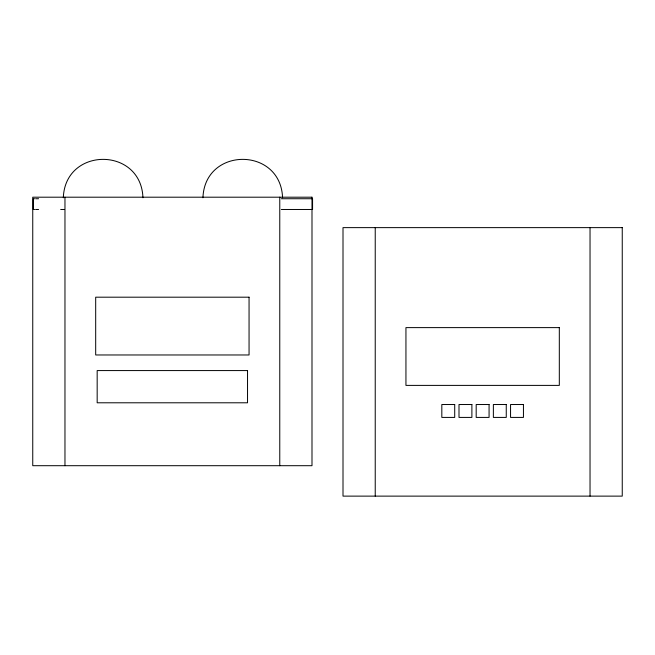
<?xml version="1.0" encoding="UTF-8"?>
<svg xmlns="http://www.w3.org/2000/svg" width="655" height="655" viewBox="0 0 655 655"><rect width="100%" height="100%" fill="white"/><g stroke="black" fill="none" stroke-linecap="round" stroke-linejoin="round"><path stroke-width="0.98" d="M63.322 197.761C65.132 146.581 141.136 146.581 142.946 197.761M202.944 197.761C204.753 146.581 280.758 146.581 282.567 197.761M34.568 198.735L33.323 198.735L33.323 209.477L34.568 209.477M35.583 198.735L38.579 198.735M281.306 198.735L312.566 198.735L312.566 209.477L281.306 209.477M35.583 209.477L38.579 209.477M60.669 209.477L64.575 209.477M590.032 227.629L590.032 496.122M375.233 227.629L375.233 496.122M279.767 197.196L279.767 465.697M64.968 197.196L64.968 465.697M311.993 197.196L32.75 197.196L32.75 465.697L311.993 465.697L311.993 197.196M622.25 227.629L343.007 227.629L343.007 496.122L622.25 496.122L622.25 227.629M249.056 297.19L95.687 297.19L95.687 354.969L249.056 354.969L249.056 297.19M559.313 327.615L405.944 327.615L405.944 385.394L559.313 385.394L559.313 327.615M247.533 370.574L97.169 370.574L97.169 402.792L247.533 402.792L247.533 370.574M454.709 404.52L441.822 404.52L441.822 417.415L454.709 417.415L454.709 404.52M471.887 404.52L458.999 404.52L458.999 417.415L471.887 417.415L471.887 404.52M489.072 404.52L476.185 404.52L476.185 417.415L489.072 417.415L489.072 404.52M506.258 404.52L493.371 404.52L493.371 417.415L506.258 417.415L506.258 404.52M523.443 404.52L510.556 404.52L510.556 417.415L523.443 417.415L523.443 404.52"/></g></svg>
